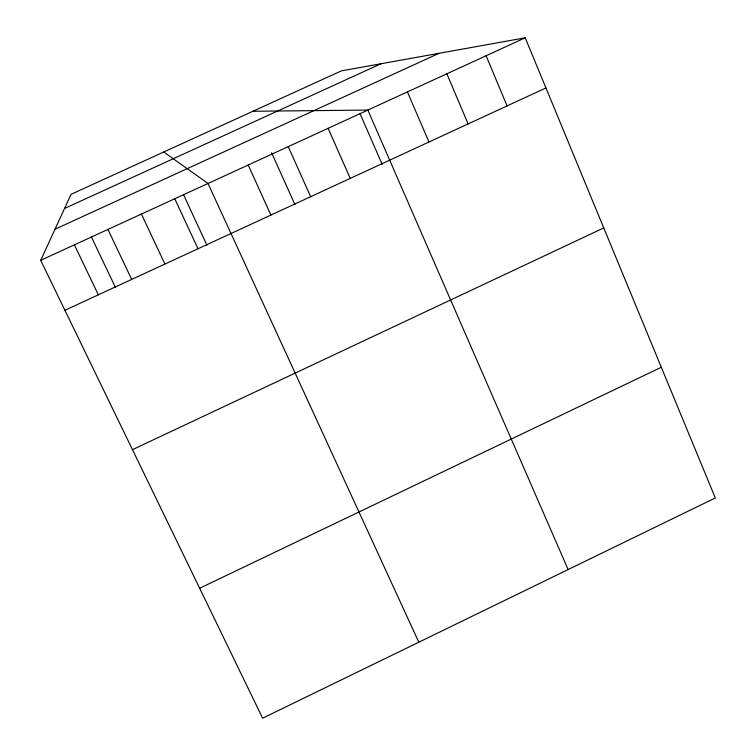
<?xml version="1.0" encoding="UTF-8"?>
<svg xmlns="http://www.w3.org/2000/svg" width="756" height="756" viewBox="0 0 756 756"><rect width="100%" height="100%" fill="white"/><g stroke="black" fill="none" stroke-linecap="round" stroke-linejoin="round"><path stroke-width="1.13" d="M40.701 260.319L71.055 194.33L341.334 70.884L525.222 37.8L715.299 497.958L262.634 718.2L40.701 260.319L525.222 37.8M199.65 588.262L661.311 367.255M132.47 449.65L603.76 227.925M64.912 310.272L545.936 87.951M54.999 229.229L439.056 53.298M64.562 208.448L381.005 63.75M252.92 111.264L367.851 110.074L568.143 569.552M163.75 151.994L208.013 183.472L418.815 642.213M74.381 244.85L98.346 294.821M91.344 236.855L115.545 287.611M107.947 229.427L131.676 279.418M141.41 214.061L164.893 264.071M183.462 194.557L206.983 245.341M174.768 198.743L198.006 248.762M248.204 165.016L270.913 215.063M271.621 152.806L294.963 204.678M288.244 146.626L310.65 196.692M328.123 128.312L350.245 178.397M359.96 113.504L382.186 164.364M407.418 91.901L428.973 142.005M446.843 73.795L468.115 123.918M486.108 55.764L507.096 105.897"/></g></svg>
